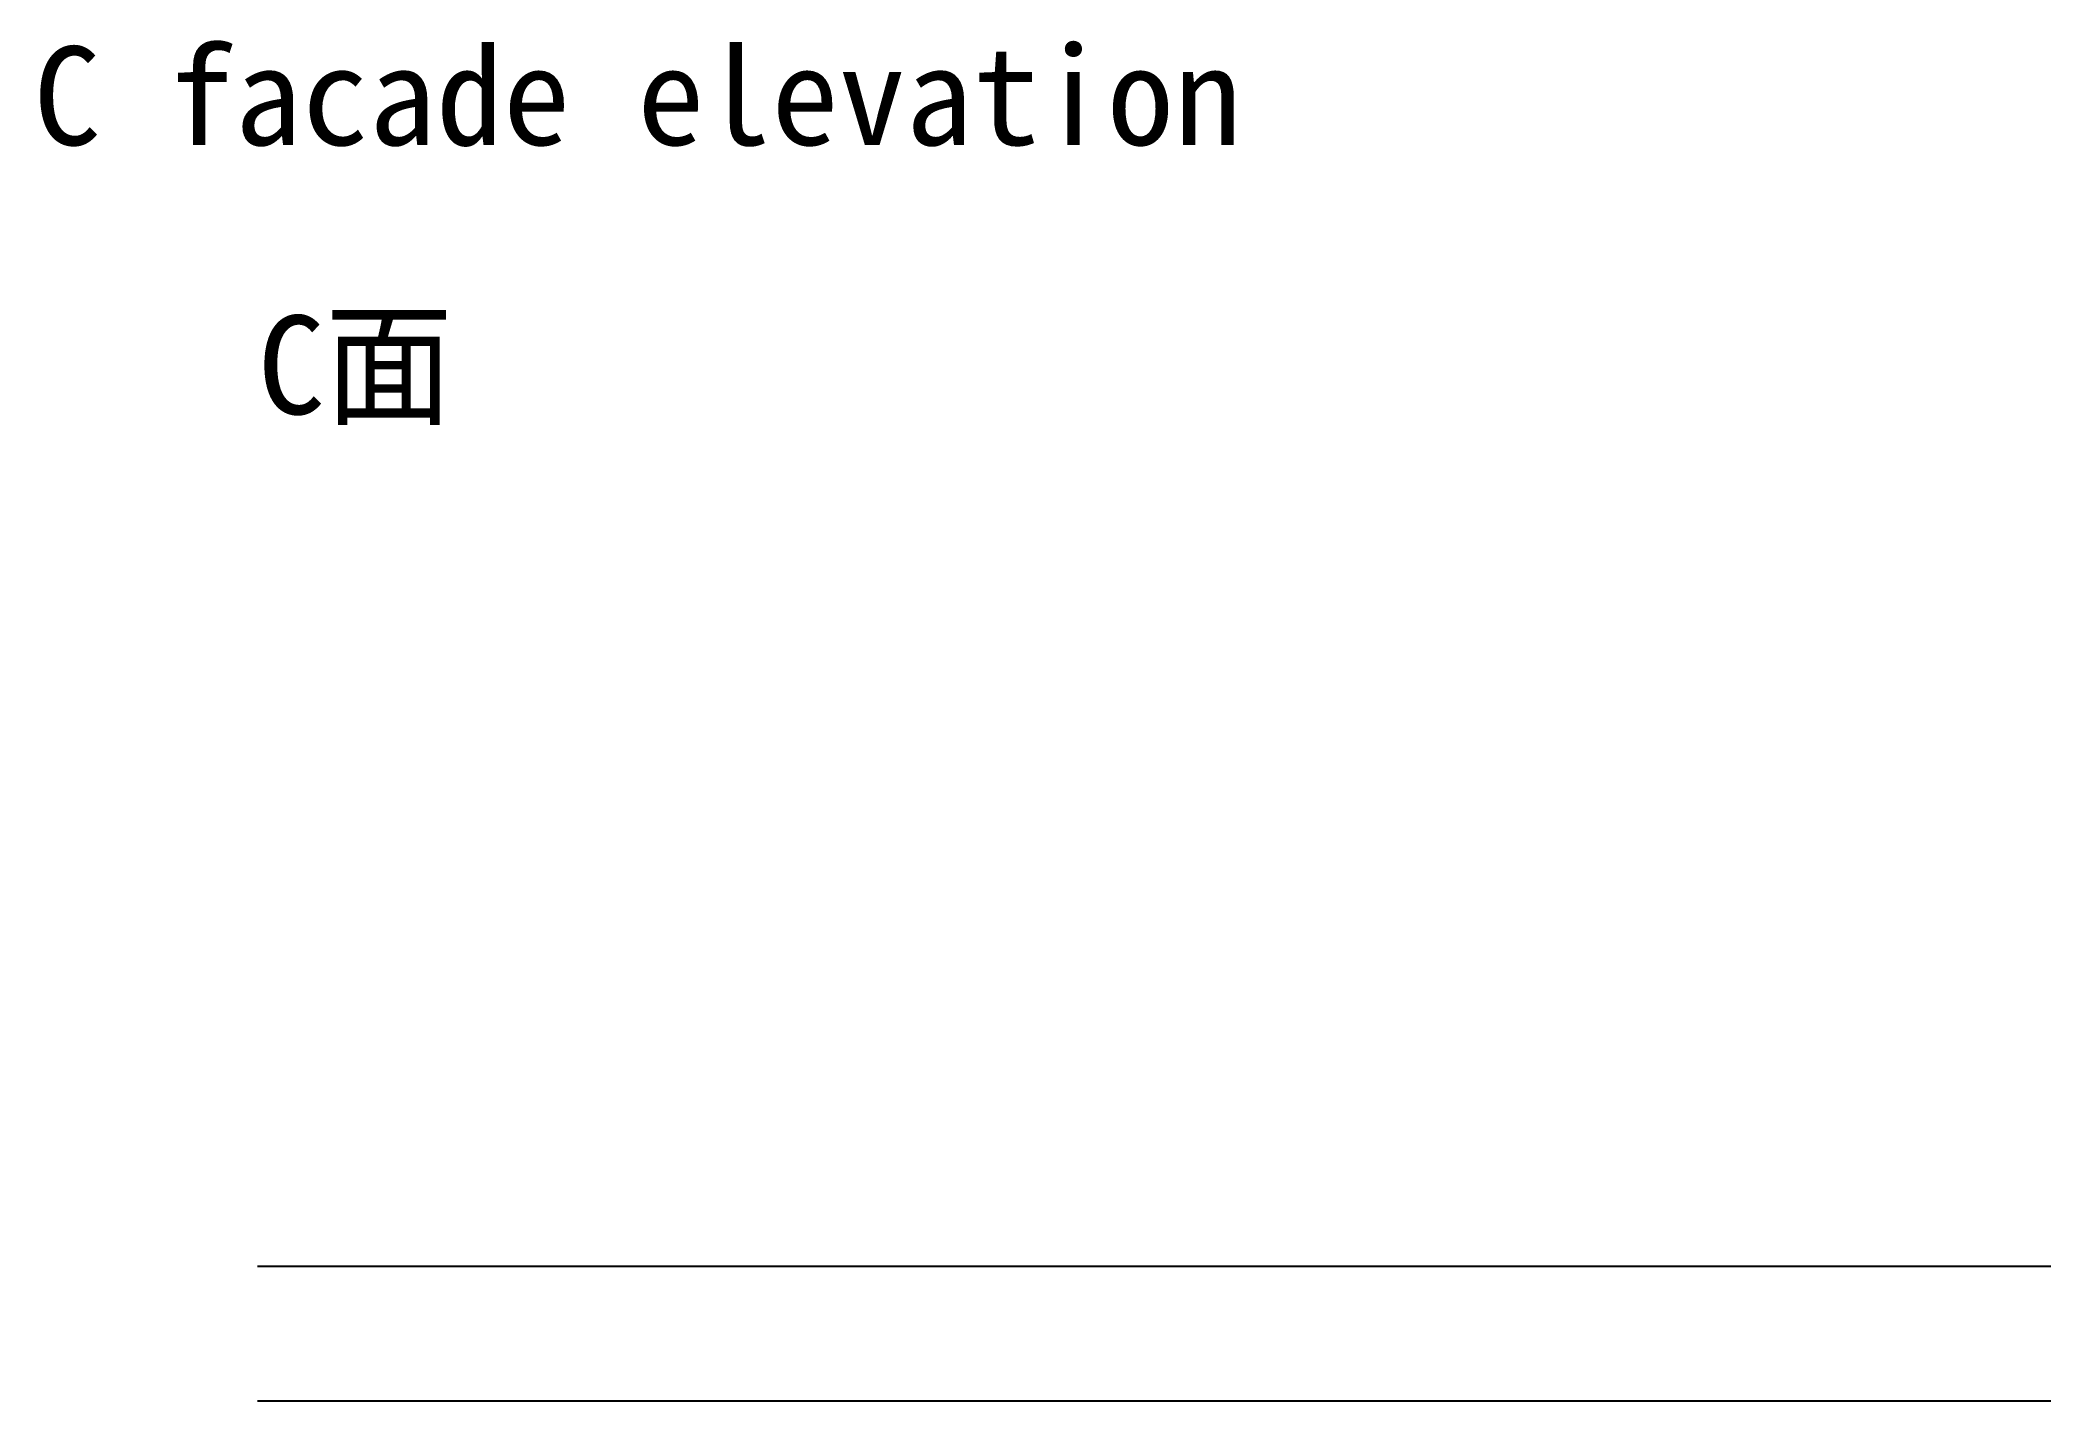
# Model space of a CAD drawing. Extents: x 15 to 4500, y 1000 to 4034.
import ezdxf

# ---------------------------------------------------------------- set-up
doc = ezdxf.new("R2010")
doc.units = 0

msp = doc.modelspace()

# ---------------------------------------------------------------- linework, layer by layer
at = {"layer": 'A-WALL'}
for p, q in [((500, 1300), (4500, 1300)), ((500, 1000), (4500, 1000))]:
    msp.add_line(p, q, dxfattribs=at)

# ---------------------------------------------------------------- texts
at = {"layer": 'A-LABEL'}
msp.add_text('C面', height=220, dxfattribs=at).set_placement((500, 3200))
at = {"layer": 'A-TITLE'}
msp.add_text('C facade elevation', height=220, dxfattribs=at).set_placement((0, 3800))

doc.saveas('drawing.dxf')
